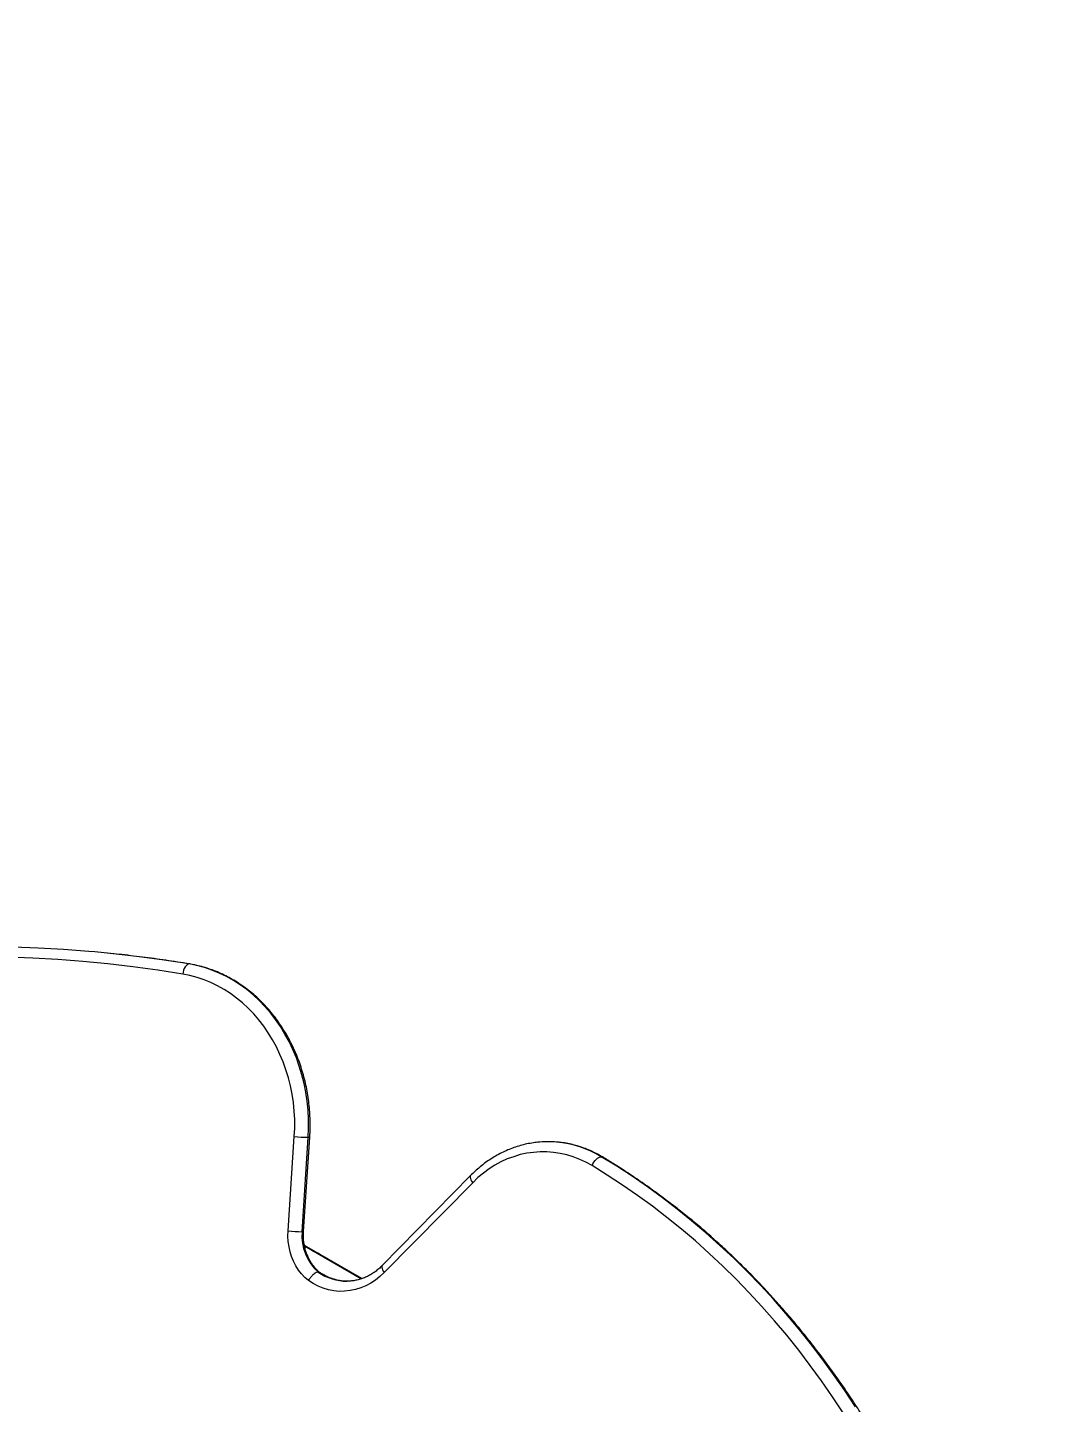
# Model space of a CAD drawing. Header units: millimetres. Extents: x 10665 to 29906, y -6125 to 7364.
# Drawn here: x 20820 to 21576, y -1018 to -2 of the extents above; entities that cross this region are included whole.
import ezdxf

# ---------------------------------------------------------------- set-up
doc = ezdxf.new("R2010")
doc.units = ezdxf.units.MM
for name, color, linetype in [('DIKOM_ОБЪЕКТ', 7, 'Continuous'), ('DIKOM_РАЗМЕР_ЗОНА', 7, 'Continuous'), ('DIKOM_РАЗМЕР_ОБЪЕКТА', 7, 'Continuous')]:
    doc.layers.add(name, color=color, linetype=linetype)
doc.styles.add('style1', font='arial.ttf', dxfattribs={"width": 0.8})
doc.dimstyles.new('1-50', dxfattribs={"dimtxt": 300, "dimasz": 200, "dimexe": 100, "dimexo": 0, "dimgap": 100, "dimtad": 1, "dimdec": 0, "dimtxsty": 'style1', "dimcen": 0, "dimclrd": 7, "dimclre": 7, "dimadec": 1, "dimazin": 2, "dimtfac": 1, "dimtdec": 0, "dimtmove": 1, "dimatfit": 3, "dimfxl": 0, "dimlwd": 25, "dimlwe": 18, "dimarcsym": 0})

# ---------------------------------------------------------------- blocks, each defined once
blk = doc.blocks.new('*D16')
at = {"layer": 'Defpoints', "color": 0, "transparency": 16777216}
for p in [(12665, 4926.5), (12665, 1146.9), (26947.7, -1821.9)]:
    blk.add_point(p, dxfattribs=at)
at = {"layer": 'DIKOM_РАЗМЕР_ОБЪЕКТА', "color": 7, "lineweight": 18, "transparency": 16777216}
for p, q in [((12665, 1146.9), (12665, 5026.5)), ((26947.7, -1821.9), (26947.7, 5026.5))]:
    blk.add_line(p, q, dxfattribs=at)
at = {"layer": 'DIKOM_РАЗМЕР_ОБЪЕКТА', "color": 7, "lineweight": 25, "transparency": 16777216}
blk.add_line((26747.7, 4926.5), (12865, 4926.5), dxfattribs=at)
at = {"layer": 'DIKOM_РАЗМЕР_ОБЪЕКТА', "color": 7, "transparency": 16777216}
for points in [[(12865, 4959.9), (12865, 4893.2), (12665, 4926.5)], [(26747.7, 4959.9), (26747.7, 4893.2), (26947.7, 4926.5)]]:
    blk.add_solid(points, dxfattribs=at)
at = {"layer": 'DIKOM_РАЗМЕР_ОБЪЕКТА', "color": 0, "transparency": 16777216, "insert": (21497, 5179.8), "char_height": 300, "attachment_point": 5, "style": 'style1'}
blk.add_mtext('14300', dxfattribs=at)
blk = doc.blocks.new('*D15')
at = {"layer": 'Defpoints', "color": 0, "transparency": 16777216}
for p in [(20416.8, 4419), (19675.9, -4001.4), (28567.5, -4001.4)]:
    blk.add_point(p, dxfattribs=at)
at = {"layer": 'DIKOM_РАЗМЕР_ОБЪЕКТА', "color": 7, "lineweight": 18, "transparency": 16777216}
for p, q in [((20416.8, 4419), (28667.5, 4419)), ((19675.9, -4001.4), (28667.5, -4001.4))]:
    blk.add_line(p, q, dxfattribs=at)
at = {"layer": 'DIKOM_РАЗМЕР_ОБЪЕКТА', "color": 7, "lineweight": 25, "transparency": 16777216}
blk.add_line((28567.5, 4219), (28567.5, -3801.4), dxfattribs=at)
at = {"layer": 'DIKOM_РАЗМЕР_ОБЪЕКТА', "color": 7, "transparency": 16777216}
for points in [[(28534.2, 4219), (28600.8, 4219), (28567.5, 4419)], [(28534.2, -3801.4), (28600.8, -3801.4), (28567.5, -4001.4)]]:
    blk.add_solid(points, dxfattribs=at)
at = {"layer": 'DIKOM_РАЗМЕР_ОБЪЕКТА', "color": 0, "transparency": 16777216, "insert": (28248, -1553.3), "char_height": 300, "attachment_point": 5, "rotation": 90, "style": 'style1'}
blk.add_mtext('8400', dxfattribs=at)
blk = doc.blocks.new('*D14')
at = {"layer": 'Defpoints', "color": 0, "transparency": 16777216}
for p in [(28947.7, 6914), (10665, 1629.9), (28947.7, -1535.4)]:
    blk.add_point(p, dxfattribs=at)
at = {"layer": 'DIKOM_РАЗМЕР_ЗОНА', "color": 7, "lineweight": 18, "transparency": 16777216}
for p, q in [((10665, 1629.9), (10665, 7014)), ((28947.7, -1535.4), (28947.7, 7014))]:
    blk.add_line(p, q, dxfattribs=at)
at = {"layer": 'DIKOM_РАЗМЕР_ЗОНА', "color": 7, "lineweight": 25, "transparency": 16777216}
blk.add_line((10865, 6914), (28747.7, 6914), dxfattribs=at)
at = {"layer": 'DIKOM_РАЗМЕР_ЗОНА', "color": 7, "transparency": 16777216}
for points in [[(10865, 6947.4), (10865, 6880.7), (10665, 6914)], [(28747.7, 6947.4), (28747.7, 6880.7), (28947.7, 6914)]]:
    blk.add_solid(points, dxfattribs=at)
at = {"layer": 'DIKOM_РАЗМЕР_ЗОНА', "color": 0, "transparency": 16777216, "insert": (21431.5, 7167.3), "char_height": 300, "attachment_point": 5, "style": 'style1'}
blk.add_mtext('18300', dxfattribs=at)
blk = doc.blocks.new('*D13')
at = {"layer": 'Defpoints', "color": 0, "transparency": 16777216}
for p in [(20470.8, 6542.6), (29806, 6542.6), (19621.9, -6125)]:
    blk.add_point(p, dxfattribs=at)
at = {"layer": 'DIKOM_РАЗМЕР_ЗОНА', "color": 7, "lineweight": 18, "transparency": 16777216}
for p, q in [((20470.8, 6542.6), (29906, 6542.6)), ((19621.9, -6125), (29906, -6125))]:
    blk.add_line(p, q, dxfattribs=at)
at = {"layer": 'DIKOM_РАЗМЕР_ЗОНА', "color": 7, "lineweight": 25, "transparency": 16777216}
blk.add_line((29806, -5925), (29806, 6342.6), dxfattribs=at)
at = {"layer": 'DIKOM_РАЗМЕР_ЗОНА', "color": 7, "transparency": 16777216}
for points in [[(29772.7, 6342.6), (29839.3, 6342.6), (29806, 6542.6)], [(29772.7, -5925), (29839.3, -5925), (29806, -6125)]]:
    blk.add_solid(points, dxfattribs=at)
at = {"layer": 'DIKOM_РАЗМЕР_ЗОНА', "color": 0, "transparency": 16777216, "insert": (29552.8, 208.8), "char_height": 300, "attachment_point": 5, "rotation": 90, "style": 'style1'}
blk.add_mtext('12650', dxfattribs=at)

msp = doc.modelspace()

# ---------------------------------------------------------------- linework, layer by layer
at = {"layer": 'DIKOM_ОБЪЕКТ', "color": 7, "linetype": 'Continuous', "lineweight": 15}
for p, q in [((20939.8, -694.2), (20939.4, -694.2)), ((21012.5, -891.5), (21017.1, -821.7)), ((21022.8, -892.1), (21027.4, -822.3)), ((21023.9, -892), (21028.5, -822.2)), ((21147.4, -850.5), (21082.1, -917)), ((21148.9, -855.8), (21083.5, -922.3)), ((21066.9, -926.7), (21024.6, -902.3)), ((21024.6, -902.4), (21066.8, -926.8)), ((21035.8, -922.2), (21034.8, -921.9)), ((21052, -918.1), (21052, -918.2)), ((21052, -918.2), (21052, -918.1))]:
    msp.add_line(p, q, dxfattribs=at)
at = {"layer": 'DIKOM_ОБЪЕКТ', "color": 7, "linetype": 'Continuous', "lineweight": 15, "flags": 128}
for points in [[(20869.6, -685.3), (20865.2, -684.9), (20846.6, -683.5), (20827.9, -682.4), (20809.3, -681.7), (20790.6, -681.4), (20771.9, -681.5), (20753.3, -681.9), (20734.6, -682.7), (20716, -683.8), (20706.5, -684.5)], [(20934.7, -701.6), (20916.3, -698.8), (20897.8, -696.3), (20879.3, -694.1), (20860.8, -692.4), (20842.3, -691), (20823.8, -689.9), (20805.2, -689.2)], [(20939.4, -694.2), (20920.9, -691.3), (20902.4, -688.8), (20883.8, -686.7), (20869.6, -685.3)], [(20939.4, -694.2), (20938.7, -694.3), (20937.9, -694.8), (20937.1, -695.5), (20936.4, -696.4), (20935.8, -697.5), (20935.3, -698.8), (20934.9, -700.2), (20934.7, -701.6)], [(21027.4, -822.3), (21027.7, -815.6), (21027.7, -808.9), (21027.3, -802.2), (21026.6, -795.5), (21025.6, -788.9), (21024.3, -782.4), (21022.7, -776), (21020.8, -769.7), (21018.6, -763.5), (21016.1, -757.5), (21013.3, -751.6), (21010.2, -746), (21006.9, -740.5), (21003.3, -735.3), (20999.5, -730.3), (20995.4, -725.6), (20991.1, -721.2), (20986.6, -717), (20981.9, -713.1), (20977.1, -709.6), (20972.1, -706.3), (20966.9, -703.4), (20961.6, -700.9), (20956.2, -698.7), (20950.7, -696.8), (20945.1, -695.3), (20939.4, -694.2)], [(21017.1, -821.7), (21017.4, -815.4), (21017.4, -809.1), (21017, -802.9), (21016.4, -796.6), (21015.5, -790.5), (21014.2, -784.3), (21012.7, -778.3), (21010.9, -772.4), (21008.9, -766.6), (21006.5, -761), (21003.9, -755.5), (21001, -750.2), (20997.9, -745.1), (20994.5, -740.2), (20990.9, -735.5), (20987.1, -731.1), (20983.1, -726.9), (20978.9, -723), (20974.5, -719.4), (20969.9, -716), (20965.2, -713), (20960.4, -710.3), (20955.4, -707.9), (20950.4, -705.8), (20945.2, -704.1), (20939.9, -702.7), (20934.7, -701.6)], [(21237.1, -843.2), (21232.6, -840.7), (21228, -838.6), (21223.2, -836.8), (21218.4, -835.3), (21213.6, -834.2), (21208.7, -833.5), (21203.7, -833.1), (21198.7, -833), (21193.8, -833.4), (21188.9, -834.1), (21184, -835.1), (21179.2, -836.6), (21174.5, -838.3), (21169.8, -840.4), (21165.3, -842.9), (21161, -845.6), (21156.8, -848.7), (21152.7, -852.1), (21148.9, -855.8)], [(21237.1, -843.2), (21237.7, -841.9), (21238.5, -840.7), (21239.3, -839.5), (21240.3, -838.5), (21241.2, -837.7), (21242.2, -837.1), (21243.1, -836.7), (21243.9, -836.6)], [(21422.7, -1025.9), (21414.9, -1014), (21406.7, -1002.3), (21398.4, -990.8), (21389.8, -979.6), (21381, -968.6), (21372, -957.9), (21362.7, -947.4), (21353.3, -937.2), (21343.6, -927.2), (21333.8, -917.5), (21323.7, -908.1), (21313.5, -898.9), (21303.1, -890.1), (21292.5, -881.5), (21281.7, -873.2), (21270.8, -865.3), (21259.7, -857.6), (21248.4, -850.3), (21237.1, -843.2)], [(21431.8, -1021.5), (21423.8, -1009.4), (21415.6, -997.6), (21407.2, -986), (21398.5, -974.6), (21389.6, -963.5), (21380.4, -952.6), (21371.1, -942), (21361.5, -931.6), (21351.7, -921.5), (21341.8, -911.7), (21331.6, -902.2), (21321.2, -892.9), (21310.7, -884), (21300, -875.3), (21289.1, -866.9), (21278, -858.9), (21266.8, -851.1), (21255.4, -843.7), (21243.9, -836.6)], [(21243.9, -836.6), (21244.6, -836.7), (21244.8, -836.8)], [(21147.4, -850.5), (21147.4, -850.5), (21147.1, -851.1), (21147, -851.8), (21147.2, -852.6), (21147.6, -853.6), (21148.1, -854.7), (21148.9, -855.8)], [(21027.5, -928.2), (21024.9, -925.9), (21022.4, -923.2), (21020.2, -920.4), (21018.3, -917.2), (21016.6, -913.9), (21015.1, -910.4), (21014, -906.8), (21013.2, -903.1), (21012.6, -899.3), (21012.4, -895.4), (21012.5, -891.5)], [(21024.6, -902.3), (21024.8, -902.5), (21028.2, -904.4), (21031.4, -906.3), (21034.4, -908), (21037.3, -909.7), (21039.9, -911.2), (21042.4, -912.6), (21044.6, -913.9), (21046.5, -915), (21048.1, -915.9), (21049.5, -916.7), (21050.6, -917.3), (21051.4, -917.8), (21051.8, -918.1), (21052, -918.1)], [(21052, -918.2), (21051.8, -918.1), (21051.4, -917.8), (21050.6, -917.4), (21049.5, -916.7), (21048.1, -916), (21046.5, -915), (21044.6, -913.9), (21042.4, -912.6), (21039.9, -911.2), (21037.3, -909.7), (21034.4, -908), (21031.4, -906.3), (21028.2, -904.4), (21024.8, -902.5), (21024.6, -902.4)], [(21083.5, -922.3), (21080.4, -925.2), (21077.1, -927.8), (21073.6, -930.1), (21069.9, -932), (21066.2, -933.6), (21062.3, -934.8), (21058.3, -935.6), (21054.3, -936), (21050.3, -936.1), (21046.3, -935.7), (21042.4, -934.9), (21038.5, -933.8), (21034.7, -932.3), (21031, -930.4), (21027.5, -928.2)], [(21082.1, -917), (21082.1, -917.1), (21081.8, -917.6), (21081.7, -918.3), (21081.9, -919.2), (21082.2, -920.1), (21082.8, -921.2), (21083.5, -922.3)]]:
    msp.add_lwpolyline(points, dxfattribs=at)
at = {"layer": 'DIKOM_ОБЪЕКТ', "color": 7, "linetype": 'Continuous', "lineweight": 15}
for centre, radius, start, end in [((21030.2, -681.1), 141.2, 264.6938, 268.8723), ((21027.8, -819.6), 2.67, 262.5921, 286.1476), ((21204.8, -898.8), 73.3, 85.1712, 94.8266), ((21204.3, -901.7), 76.2, 58.7062, 85.0031), ((21025.6, -750.9), 141.2, 264.6941, 268.8719), ((21058.1, -895.2), 35.4, 175.0751, 228.9559), ((21023.1, -889.5), 2.67, 262.6073, 286.1261), ((21056.1, -891.5), 37.1, 235.011, 270.0525)]:
    msp.add_arc(centre, radius, start, end, dxfattribs=at)
for points, knots in [([(20939.8, -694.2), (20936.7, -693.7), (20928, -692.3), (20913.5, -690.2), (20896.2, -688), (20881.6, -686.4), (20872.8, -685.6), (20869.7, -685.3)], [0, 0, 0, 0, 0.130175, 0.376559, 0.622942, 0.869323, 1, 1, 1, 1]), ([(21028.5, -822.2), (21028.6, -821.1), (21028.8, -817.9), (21028.9, -812.7), (21028.7, -806.5), (21028.3, -800.4), (21027.6, -794.3), (21026.6, -788.2), (21025.4, -782.2), (21023.9, -776.2), (21022.1, -770.4), (21020.1, -764.7), (21017.8, -759.1), (21015.3, -753.7), (21012.5, -748.4), (21009.5, -743.2), (21006.3, -738.3), (21002.9, -733.6), (20999.2, -729), (20995.4, -724.7), (20991.4, -720.7), (20987.2, -716.8), (20982.8, -713.3), (20978.3, -710), (20973.6, -706.9), (20968.9, -704.2), (20964, -701.7), (20959, -699.5), (20953.9, -697.7), (20948.7, -696.1), (20944, -695), (20941, -694.5), (20939.8, -694.2)], [0, 0, 0, 0, 0.018424, 0.052726, 0.087032, 0.121339, 0.155647, 0.189955, 0.224263, 0.258571, 0.292877, 0.32718, 0.36148, 0.395775, 0.430063, 0.464343, 0.498613, 0.53287, 0.567113, 0.601338, 0.635544, 0.669727, 0.703886, 0.738018, 0.772121, 0.806193, 0.840235, 0.874245, 0.908226, 0.942177, 0.976103, 1, 1, 1, 1]), ([(21198.4, -825.8), (21197.3, -825.9), (21194.5, -826.2), (21190.1, -826.9), (21185.3, -828), (21180.6, -829.4), (21175.9, -831.1), (21171.4, -833.2), (21166.9, -835.5), (21162.6, -838.1), (21158.4, -840.9), (21154.4, -844.1), (21150.7, -847.3), (21148.4, -849.5), (21147.4, -850.5)], [0, 0, 0, 0, 0.06274, 0.148979, 0.235248, 0.321566, 0.407942, 0.494393, 0.58093, 0.667558, 0.75428, 0.841097, 0.928012, 1, 1, 1, 1]), ([(21244.8, -836.8), (21244, -836.3), (21241.7, -835), (21238, -833.1), (21233.4, -831.1), (21228.7, -829.3), (21224, -827.9), (21219.2, -826.9), (21214.9, -826.1), (21212.2, -825.9), (21211.1, -825.8)], [0, 0, 0, 0, 0.076259, 0.215093, 0.353819, 0.49238, 0.630796, 0.769068, 0.907219, 1, 1, 1, 1]), ([(21542.9, -1374.2), (21542.9, -1373), (21542.6, -1367.1), (21542, -1356.5), (21540.9, -1342.3), (21539.5, -1328.1), (21537.8, -1314), (21535.9, -1299.9), (21533.7, -1285.9), (21531.2, -1271.9), (21528.5, -1258), (21525.5, -1244.2), (21522.2, -1230.4), (21518.7, -1216.8), (21514.9, -1203.2), (21510.9, -1189.7), (21506.6, -1176.4), (21502.1, -1163.1), (21497.3, -1150), (21492.2, -1137), (21487, -1124.2), (21481.4, -1111.4), (21475.7, -1098.9), (21469.7, -1086.4), (21463.4, -1074.2), (21456.9, -1062.1), (21450.2, -1050.1), (21443.3, -1038.4), (21436.2, -1026.8), (21428.8, -1015.4), (21421.2, -1004.2), (21413.4, -993.3), (21405.4, -982.5), (21397.2, -971.9), (21388.8, -961.5), (21380.2, -951.4), (21371.4, -941.5), (21362.5, -931.8), (21353.3, -922.3), (21344, -913.1), (21334.5, -904.1), (21324.8, -895.4), (21315, -886.9), (21305, -878.7), (21294.8, -870.8), (21284.5, -863.1), (21274.1, -855.7), (21263.5, -848.5), (21253.7, -842.2), (21247.5, -838.4), (21244.8, -836.8)], [0, 0, 0, 0, 0.005204, 0.026497, 0.04779, 0.069084, 0.090377, 0.111671, 0.132964, 0.154257, 0.175551, 0.196844, 0.218137, 0.23943, 0.260723, 0.282016, 0.303308, 0.324601, 0.345893, 0.367185, 0.388477, 0.409768, 0.431059, 0.45235, 0.47364, 0.49493, 0.516219, 0.537508, 0.558797, 0.580084, 0.601371, 0.622658, 0.643943, 0.665228, 0.686512, 0.707795, 0.729077, 0.750358, 0.771637, 0.792916, 0.814193, 0.83547, 0.856745, 0.878018, 0.89929, 0.92056, 0.94183, 0.963097, 0.984363, 1, 1, 1, 1]), ([(21035.9, -922.2), (21035.7, -922), (21034.7, -921.2), (21033.1, -919.6), (21031.2, -917.4), (21029.5, -915), (21028, -912.3), (21026.7, -909.5), (21025.6, -906.6), (21024.8, -903.5), (21024.2, -900.4), (21023.8, -897.2), (21023.8, -894.4), (21023.9, -892.7), (21023.9, -892)], [0, 0, 0, 0, 0.031684, 0.124276, 0.216491, 0.308257, 0.399678, 0.490845, 0.581833, 0.672689, 0.763451, 0.854147, 0.944791, 1, 1, 1, 1]), ([(21034.8, -921.9), (21034.4, -922), (21033.4, -922.1), (21031.7, -923.2), (21029.9, -924.8), (21028.5, -926.5), (21027.8, -927.7), (21027.5, -928.2), (21027.5, -928.2)], [0, 0, 0, 0, 0.214501, 0.429004, 0.643581, 0.858316, 0.994267, 1, 1, 1, 1]), ([(21056.2, -928.6), (21055.3, -928.6), (21053.4, -928.6), (21050.5, -928.2), (21047.2, -927.5), (21044.1, -926.5), (21041, -925.2), (21038.3, -923.8), (21036.6, -922.6), (21035.8, -922.1)], [0, 0, 0, 0, 0.115712, 0.269711, 0.423547, 0.576998, 0.7299, 0.882165, 1, 1, 1, 1]), ([(21082.1, -917), (21081.7, -917.5), (21080.4, -918.7), (21078.2, -920.6), (21075.5, -922.6), (21072.6, -924.3), (21069.6, -925.8), (21066.6, -926.9), (21063.4, -927.8), (21060.2, -928.4), (21057.8, -928.6), (21056.4, -928.6), (21056.2, -928.6)], [0, 0, 0, 0, 0.05582, 0.168767, 0.281936, 0.395538, 0.509626, 0.624245, 0.739397, 0.855062, 0.97115, 1, 1, 1, 1])]:
    msp.add_open_spline(points, degree=3, knots=knots, dxfattribs=at)

# ---------------------------------------------------------------- dimensions: what is measured, and where the dimension line sits
at = {"layer": 'DIKOM_РАЗМЕР_ЗОНА'}
dim = msp.add_linear_dim(base=(28947.7, 6914), p1=(10665, 1629.9), p2=(28947.7, -1535.4), text='18300', dimstyle='1-50', override={"dimscale": 1, "dimtix": 0, "dimtofl": 1, "dimtmove": 1, "dimatfit": 3}, dxfattribs=at)
dim.commit()
dim.dimension.update_dxf_attribs({"geometry": '*D14', "text_midpoint": (21431.5, 6914), "dimtype": 160})
dim = msp.add_linear_dim(base=(29806, 6542.6), p1=(19621.9, -6125), p2=(20470.8, 6542.6), angle=90, text='12650', dimstyle='1-50', dxfattribs=at)
dim.commit()
dim.dimension.update_dxf_attribs({"geometry": '*D13', "text_midpoint": (29806, 208.8), "dimtype": 160})
at = {"layer": 'DIKOM_РАЗМЕР_ОБЪЕКТА'}
dim = msp.add_linear_dim(base=(12665, 4926.5), p1=(26947.7, -1821.9), p2=(12665, 1146.9), angle=180, text='14300', dimstyle='1-50', override={"dimscale": 1, "dimtix": 0, "dimtofl": 1, "dimtmove": 1, "dimatfit": 3}, dxfattribs=at)
dim.commit()
dim.dimension.update_dxf_attribs({"geometry": '*D16', "text_midpoint": (21497, 4926.5), "dimtype": 160})
dim = msp.add_linear_dim(base=(28567.5, -4001.4), p1=(20416.8, 4419), p2=(19675.9, -4001.4), angle=90, text='8400', dimstyle='1-50', dxfattribs=at)
dim.commit()
dim.dimension.update_dxf_attribs({"geometry": '*D15', "text_midpoint": (28501.1, -1553.3), "dimtype": 160})

doc.saveas('drawing.dxf')
